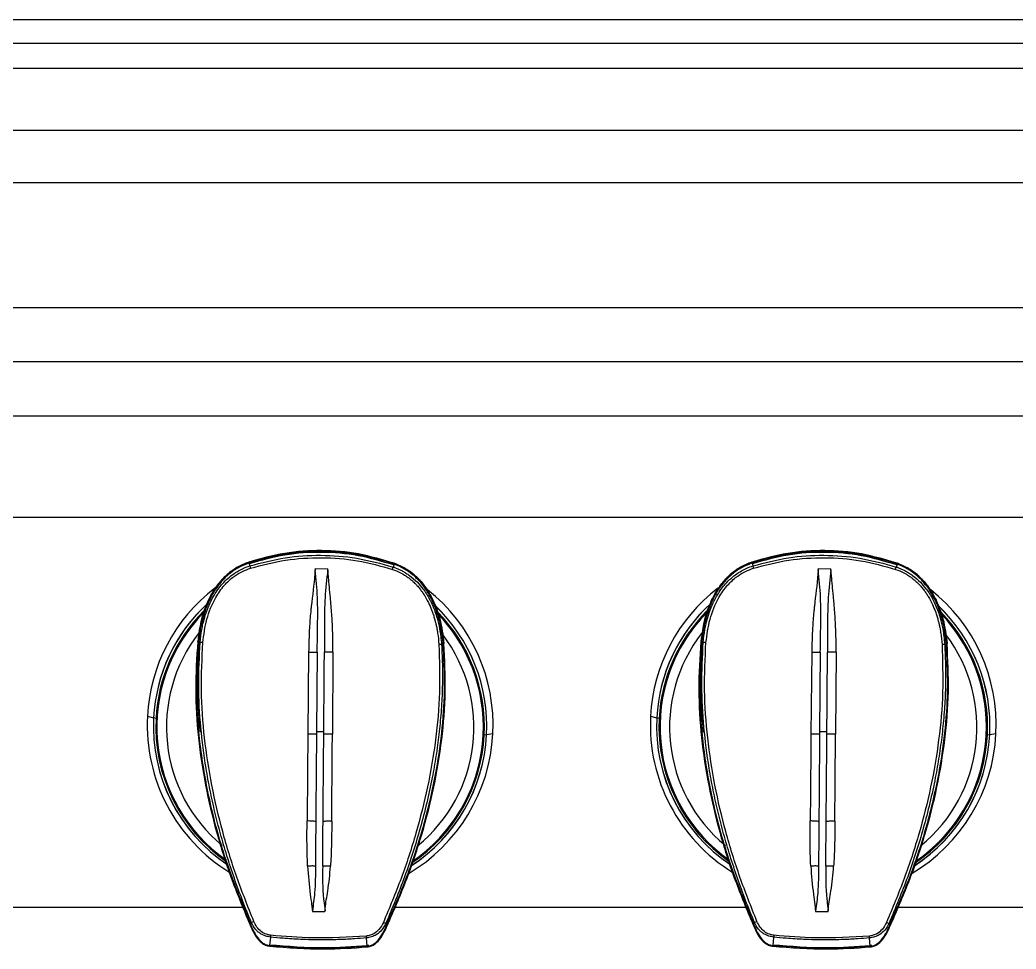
# Model space of a CAD drawing. Extents: x 943 to 1030, y 781 to 934.
# Drawn here: x 965.04 to 972.96, y 882.92 to 890.31 of the extents above; entities that cross this region are included whole.
import ezdxf

# ---------------------------------------------------------------- set-up
doc = ezdxf.new("R2010")
doc.units = 0
doc.header["$MEASUREMENT"] = 0
doc.layers.add('1', color=4, linetype='Continuous')

# ---------------------------------------------------------------- blocks, each defined once
blk = doc.blocks.new('AIRA')
at = {"layer": '1', "color": 4, "linetype": 'Continuous', "lineweight": 25}
blk.add_line((84.1416, 87.1416), (3, 87.1416), dxfattribs=at)
at = {"layer": '1', "color": 3, "linetype": 'Continuous', "lineweight": 25}
for p, q in [((3.4171, 86.958), (83.7245, 86.958)), ((83.4478, 86.7551), (3.6938, 86.7551)), ((82.8146, 86.2636), (4.327, 86.2636)), ((82.3058, 85.8457), (4.8358, 85.8457)), ((5.0708, 84.8554), (36.4424, 84.8554)), ((5.0708, 84.4255), (36.4424, 84.4255)), ((13.15, 83.9952), (36.0622, 83.9952)), ((35.3487, 83.1877), (14.7701, 83.1877)), ((23.6824, 82.8325), (23.8087, 82.8694)), ((27.6824, 82.8325), (27.8087, 82.8694)), ((23.6824, 82.8325), (23.6824, 82.8317)), ((23.6824, 82.8325), (23.6824, 82.8325)), ((23.6843, 82.825), (23.6907, 82.802)), ((24.2104, 82.7802), (24.3105, 82.7794)), ((24.8373, 82.8156), (24.8305, 82.7927)), ((24.8392, 82.8231), (24.8393, 82.8223)), ((27.6824, 82.8325), (27.6824, 82.8317)), ((27.6824, 82.8325), (27.6824, 82.8325)), ((27.6843, 82.825), (27.6907, 82.802)), ((28.2104, 82.7802), (28.3105, 82.7794)), ((28.8373, 82.8156), (28.8305, 82.7927)), ((28.8392, 82.8231), (28.8393, 82.8223)), ((28.8392, 82.8231), (28.8392, 82.8231)), ((23.283, 82.2522), (23.2829, 82.2514)), ((25.2345, 82.1841), (25.2245, 82.2427)), ((25.2282, 82.2434), (25.2281, 82.2442)), ((27.283, 82.2522), (27.2829, 82.2514)), ((29.2345, 82.1841), (29.2245, 82.2427)), ((29.2282, 82.2434), (29.2281, 82.2442)), ((23.2774, 82.2056), (23.2768, 82.2)), ((23.2838, 82.198), (23.2828, 82.1984)), ((23.2838, 82.198), (23.296, 82.1934)), ((25.2153, 82.1778), (25.2275, 82.1822)), ((25.2275, 82.1822), (25.2285, 82.1826)), ((25.2344, 82.1849), (25.2345, 82.1841)), ((25.2344, 82.1849), (25.2344, 82.1849)), ((27.2774, 82.2056), (27.2768, 82.2)), ((27.2838, 82.198), (27.2828, 82.1984)), ((27.2838, 82.198), (27.296, 82.1934)), ((29.2153, 82.1778), (29.2275, 82.1822)), ((29.2275, 82.1822), (29.2285, 82.1826)), ((29.2344, 82.1849), (29.2345, 82.1841)), ((29.2344, 82.1849), (29.2344, 82.1849)), ((24.1583, 82.1163), (24.1521, 81.4656)), ((24.2265, 82.1168), (24.2211, 81.4863)), ((24.352, 82.1149), (24.3475, 81.464)), ((28.1583, 82.1163), (28.1521, 81.4656)), ((28.2265, 82.1168), (28.2211, 81.4863)), ((28.352, 82.1149), (28.3475, 81.464)), ((22.8768, 81.6066), (22.9263, 81.5944)), ((22.9453, 81.5897), (22.9263, 81.5944)), ((26.8768, 81.6066), (26.9263, 81.5944)), ((26.9453, 81.5897), (26.9263, 81.5944)), ((25.5737, 81.4594), (25.5547, 81.4567)), ((25.6232, 81.4666), (25.5737, 81.4594)), ((29.5737, 81.4594), (29.5547, 81.4567)), ((29.6232, 81.4666), (29.5737, 81.4594)), ((23.6449, 80.0857), (20.1405, 80.0857)), ((27.6449, 80.0857), (24.8412, 80.0857)), ((36.2257, 80.0857), (28.8369, 80.0857)), ((23.6904, 79.9702), (23.6895, 79.9701)), ((23.7016, 79.9713), (23.6904, 79.9702)), ((24.7735, 79.9626), (24.7846, 79.9613)), ((24.7846, 79.9613), (24.7855, 79.9612)), ((27.6904, 79.9702), (27.6895, 79.9701)), ((27.7016, 79.9713), (27.6904, 79.9702)), ((28.7735, 79.9626), (28.7846, 79.9613)), ((28.7846, 79.9613), (28.7855, 79.9612)), ((23.8555, 79.8512), (23.848, 79.7842)), ((24.624, 79.7779), (24.6176, 79.845)), ((27.8555, 79.8512), (27.848, 79.7842)), ((28.624, 79.7779), (28.6176, 79.845)), ((24.6234, 79.7845), (24.6365, 79.7901)), ((28.6234, 79.7845), (28.6365, 79.7901))]:
    blk.add_line(p, q, dxfattribs=at)
at = {"layer": '1', "color": 3, "linetype": 'Continuous', "lineweight": 25, "flags": 128}
for points in [[(24.5793, 82.8927), (24.6984, 82.866), (24.8392, 82.8231)], [(28.5793, 82.8927), (28.6984, 82.866), (28.8392, 82.8231)]]:
    blk.add_lwpolyline(points, dxfattribs=at)
at = {"layer": '1', "color": 3, "linetype": 'Continuous', "lineweight": 25}
for centre, radius, start, end in [((24.247, 81.1336), 1.7865, 70.68568, 108.38296), ((28.247, 81.1336), 1.7865, 70.68568, 108.38296), ((24.247, 81.1315), 1.7845, 70.68568, 108.38296), ((28.247, 81.1315), 1.7845, 70.68568, 108.38296), ((23.9227, 82.8544), 0.2379, 192.74384, 197.35788), ((24.6028, 82.8478), 0.2343, 341.70873, 346.39305), ((27.9227, 82.8544), 0.2379, 192.74384, 197.35788), ((28.6028, 82.8478), 0.2343, 341.70873, 346.39305), ((24.2476, 81.5363), 1.3726, 127.49551, 177.06435), ((24.2526, 81.5364), 1.3724, 357.08589, 51.66381), ((28.2476, 81.5363), 1.3726, 127.49551, 177.06435), ((28.2526, 81.5364), 1.3724, 357.08589, 51.66381), ((24.2475, 81.5266), 1.3229, 132.37106, 177.06628), ((24.2475, 81.5266), 1.3229, 132.59217, 177.06634), ((24.2473, 81.523), 1.3038, 135.04933, 177.06912), ((24.2527, 81.5267), 1.3227, 357.08291, 46.52858), ((24.2527, 81.5267), 1.3228, 357.08372, 46.47289), ((28.2475, 81.5266), 1.3229, 132.37106, 177.06628), ((28.2475, 81.5266), 1.3229, 132.59217, 177.06634), ((28.2473, 81.523), 1.3038, 135.04933, 177.06912), ((28.2527, 81.5267), 1.3227, 357.08291, 46.52858), ((28.2527, 81.5267), 1.3228, 357.08372, 46.47289), ((24.2473, 81.5231), 1.2955, 135.52345, 234.99903), ((24.2473, 81.5231), 1.2955, 135.84247, 234.77821), ((24.2473, 81.5231), 1.2953, 135.53969, 234.9906), ((24.2527, 81.5231), 1.2955, 304.181, 43.18942), ((24.2527, 81.5231), 1.2953, 304.19002, 43.17293), ((24.2527, 81.5231), 1.2955, 304.40591, 43.51157), ((24.2528, 81.5231), 1.3037, 357.08145, 44.42793), ((28.2473, 81.5231), 1.2955, 135.52345, 234.99903), ((28.2473, 81.5231), 1.2955, 135.84247, 234.77821), ((28.2473, 81.5231), 1.2953, 135.53969, 234.9906), ((28.2527, 81.5231), 1.2955, 304.181, 43.18942), ((28.2527, 81.5231), 1.2953, 304.19002, 43.17293), ((28.2527, 81.5231), 1.2955, 304.40591, 43.51157), ((28.2528, 81.5231), 1.3037, 357.08145, 44.42793), ((24.2473, 81.5201), 1.2193, 141.95024, 230.49105), ((24.2527, 81.5201), 1.2193, 309.24305, 37.13188), ((28.2473, 81.5201), 1.2193, 141.95024, 230.49105), ((28.2527, 81.5201), 1.2193, 309.24305, 37.13188), ((23.2996, 82.0071), 0.1864, 84.57162, 91.12143), ((25.2086, 81.9918), 0.1861, 87.94709, 94.50033), ((27.2996, 82.0071), 0.1864, 84.57162, 91.12143), ((29.2086, 81.9918), 0.1861, 87.94709, 94.50033), ((24.2476, 81.5368), 1.3726, 177.08808, 238.55181), ((24.2477, 81.5271), 1.3231, 177.08795, 236.40048), ((24.2477, 81.5271), 1.3231, 177.08788, 236.20695), ((24.2477, 81.5234), 1.3041, 177.08754, 235.17652), ((28.2476, 81.5368), 1.3726, 177.08808, 238.55181), ((28.2477, 81.5271), 1.3231, 177.08795, 236.40048), ((28.2477, 81.5271), 1.3231, 177.08788, 236.20695), ((28.2477, 81.5234), 1.3041, 177.08754, 235.17652), ((24.2521, 81.537), 1.3729, 300.54108, 357.06005), ((24.2521, 81.5273), 1.3233, 302.95829, 357.06031), ((24.2522, 81.5273), 1.3233, 303.05909, 357.06156), ((24.2522, 81.5235), 1.3043, 303.90868, 357.06289), ((28.2521, 81.537), 1.3729, 300.54108, 357.06005), ((28.2521, 81.5273), 1.3233, 302.95829, 357.06031), ((28.2522, 81.5273), 1.3233, 303.05909, 357.06156), ((28.2522, 81.5235), 1.3043, 303.90868, 357.06289), ((23.7002, 80.0217), 0.0505, 271.56887, 296.36945), ((24.7757, 80.013), 0.0504, 242.69009, 267.48443), ((27.7002, 80.0217), 0.0505, 271.56887, 296.36945), ((28.7757, 80.013), 0.0504, 242.69009, 267.48443), ((24.1998, 79.8321), 0.3448, 174.43838, 176.8244), ((24.2796, 79.8321), 0.3383, 2.1894, 4.62164), ((28.1998, 79.8321), 0.3448, 174.43838, 176.8244), ((28.2796, 79.8321), 0.3383, 2.1894, 4.62164)]:
    blk.add_arc(centre, radius, start, end, dxfattribs=at)
for points in [[(24.8393, 82.8223), (24.7451, 82.8504), (24.5567, 82.9066), (24.2617, 82.93), (23.9663, 82.9114), (23.777, 82.8583), (23.6824, 82.8317)], [(28.8393, 82.8223), (28.7451, 82.8504), (28.5567, 82.9066), (28.2617, 82.93), (27.9663, 82.9114), (27.777, 82.8583), (27.6824, 82.8317)], [(24.8351, 82.8094), (24.7416, 82.8373), (24.5545, 82.8932), (24.2616, 82.9164), (23.9683, 82.8979), (23.7803, 82.8451), (23.6863, 82.8188)], [(28.8351, 82.8094), (28.7416, 82.8373), (28.5545, 82.8932), (28.2616, 82.9164), (27.9683, 82.8979), (27.7803, 82.8451), (27.6863, 82.8188)]]:
    blk.add_open_spline(points, degree=3, dxfattribs=at)
for points, knots in [([(23.6907, 82.802), (23.7843, 82.8265), (23.9686, 82.875), (24.2558, 82.8923), (24.5459, 82.872), (24.7344, 82.8195), (24.8305, 82.7927)], [0, 0, 0, 0, 0.2503087, 0.4934872, 0.741947, 1, 1, 1, 1]), ([(23.6957, 82.7835), (23.7883, 82.8077), (23.9734, 82.8562), (24.2612, 82.8729), (24.5487, 82.8515), (24.7331, 82.8), (24.8252, 82.7743)], [0, 0, 0, 0, 0.2499976, 0.499994, 0.7500074, 1, 1, 1, 1]), ([(27.6907, 82.802), (27.7843, 82.8265), (27.9686, 82.875), (28.2558, 82.8923), (28.5459, 82.872), (28.7344, 82.8195), (28.8305, 82.7927)], [0, 0, 0, 0, 0.250309, 0.493487, 0.741947, 1, 1, 1, 1]), ([(27.6957, 82.7835), (27.7883, 82.8077), (27.9734, 82.8562), (28.2612, 82.8729), (28.5487, 82.8515), (28.7331, 82.8), (28.8252, 82.7743)], [0, 0, 0, 0, 0.2499976, 0.499994, 0.7500074, 1, 1, 1, 1]), ([(23.6824, 82.8317), (23.6514, 82.8193), (23.5896, 82.7945), (23.5091, 82.7343), (23.4407, 82.6616), (23.3857, 82.5784), (23.3433, 82.4886), (23.3002, 82.3635), (23.2862, 82.2654), (23.2768, 82.2)], [0, 0, 0, 0, 0.125454, 0.250839, 0.376108, 0.50122, 0.62616, 0.750943, 1, 1, 1, 1]), ([(23.6843, 82.825), (23.6571, 82.8143), (23.6034, 82.7932), (23.5319, 82.7438), (23.4688, 82.684), (23.4137, 82.6116), (23.3668, 82.5272), (23.3321, 82.4396), (23.3079, 82.3544), (23.2918, 82.276), (23.2857, 82.2238), (23.2828, 82.1984)], [0, 0, 0, 0, 0.111062, 0.219204, 0.328205, 0.441569, 0.564532, 0.695225, 0.79984, 0.902244, 1, 1, 1, 1]), ([(23.2864, 82.2516), (23.2935, 82.2999), (23.3054, 82.3811), (23.3436, 82.4899), (23.3861, 82.5797), (23.4412, 82.6628), (23.5094, 82.7354), (23.5899, 82.7953), (23.6516, 82.8201), (23.6824, 82.8325)], [0, 0, 0, 0, 0.1972828, 0.330964, 0.464709, 0.5985025, 0.7323281, 0.8661655, 1, 1, 1, 1]), ([(23.296, 82.1934), (23.2996, 82.2277), (23.3049, 82.2772), (23.3199, 82.3491), (23.3375, 82.4144), (23.3648, 82.4881), (23.4053, 82.5694), (23.4636, 82.6543), (23.5336, 82.7213), (23.5968, 82.762), (23.6434, 82.7856), (23.6743, 82.7963), (23.6907, 82.802)], [0, 0, 0, 0, 0.134317, 0.19393, 0.286019, 0.397716, 0.499325, 0.639409, 0.796776, 0.872857, 0.932098, 1, 1, 1, 1]), ([(23.3173, 82.1926), (23.3254, 82.2548), (23.3416, 82.3787), (23.4045, 82.5336), (23.4822, 82.6457), (23.5386, 82.6982), (23.5874, 82.7337), (23.6303, 82.76), (23.6744, 82.7758), (23.6957, 82.7835)], [0, 0, 0, 0, 0.252442, 0.502952, 0.665116, 0.799001, 0.811084, 0.908696, 1, 1, 1, 1]), ([(23.6863, 82.8188), (23.6863, 82.8189), (23.6862, 82.8193), (23.6858, 82.8203), (23.685, 82.823), (23.6839, 82.8264), (23.6827, 82.8305), (23.6824, 82.8314), (23.6824, 82.8317)], [0, 0, 0, 0, 0.021727, 0.048451, 0.136412, 0.464013, 0.814736, 1, 1, 1, 1]), ([(24.2104, 82.7704), (24.2102, 82.7697), (24.2088, 82.7639), (24.2084, 82.753), (24.202, 82.6568), (24.1885, 82.5661), (24.1792, 82.4798), (24.1791, 82.4788), (24.1787, 82.4751), (24.1772, 82.4608), (24.1717, 82.4048), (24.1623, 82.2874), (24.1598, 82.1805), (24.1583, 82.1163)], [0, 0, 0, 0, 0.003082, 0.02725, 0.050121, 0.44553, 0.445662, 0.446817, 0.450122, 0.462785, 0.512261, 0.707506, 1, 1, 1, 1]), ([(24.2104, 82.7802), (24.2104, 82.7786), (24.2104, 82.7753), (24.2104, 82.772), (24.2104, 82.7704)], [0, 0, 0, 0, 0.5, 1, 1, 1, 1]), ([(24.2265, 82.1168), (24.2277, 82.189), (24.23, 82.3341), (24.2321, 82.5516), (24.2176, 82.697), (24.2104, 82.7704)], [0, 0, 0, 0, 0.329609, 0.661729, 1, 1, 1, 1]), ([(24.3104, 82.7698), (24.302, 82.6965), (24.2852, 82.5514), (24.2838, 82.3338), (24.2837, 82.1887), (24.2837, 82.1164)], [0, 0, 0, 0, 0.338238, 0.670377, 1, 1, 1, 1]), ([(24.3104, 82.7698), (24.3105, 82.7714), (24.3105, 82.7746), (24.3105, 82.7778), (24.3105, 82.7794)], [0, 0, 0, 0, 0.5, 1, 1, 1, 1]), ([(24.352, 82.1149), (24.352, 82.1252), (24.352, 82.1477), (24.3518, 82.1844), (24.3513, 82.2267), (24.35, 82.2747), (24.3478, 82.3282), (24.3445, 82.3872), (24.3399, 82.4518), (24.3349, 82.5112), (24.33, 82.5646), (24.3255, 82.6112), (24.3211, 82.6579), (24.3171, 82.6999), (24.3144, 82.7299), (24.313, 82.7482), (24.3123, 82.758), (24.3116, 82.7646), (24.3108, 82.7684), (24.3104, 82.7698)], [0, 0, 0, 0, 0.047083, 0.102822, 0.167172, 0.240062, 0.32144, 0.411316, 0.509842, 0.617397, 0.683425, 0.754852, 0.831571, 0.898217, 0.948338, 0.969627, 0.982103, 0.993555, 1, 1, 1, 1]), ([(24.8252, 82.7743), (24.8472, 82.7659), (24.8839, 82.752), (24.9219, 82.7291), (24.9427, 82.7149), (24.9545, 82.7062), (24.966, 82.6972), (24.9738, 82.6906), (24.9785, 82.6865), (24.9817, 82.6837), (24.9895, 82.6768), (25.0029, 82.664), (25.0215, 82.6446), (25.0416, 82.6208), (25.0611, 82.5948), (25.073, 82.5769), (25.0805, 82.5649), (25.0951, 82.5411), (25.1172, 82.4988), (25.1387, 82.4464), (25.1525, 82.4055), (25.1598, 82.3808), (25.1645, 82.3633), (25.1674, 82.3523), (25.1698, 82.3422), (25.1713, 82.3357), (25.1719, 82.3329), (25.1722, 82.3316), (25.1723, 82.3311), (25.1724, 82.3308), (25.1724, 82.3307), (25.1724, 82.3307), (25.1724, 82.3307), (25.1724, 82.3306), (25.1724, 82.3306), (25.1724, 82.3306), (25.1724, 82.3306), (25.1725, 82.3303), (25.1727, 82.3294), (25.1753, 82.3174), (25.1795, 82.2968), (25.188, 82.2469), (25.1914, 82.2077), (25.194, 82.1774)], [0, 0, 0, 0, 0.094564, 0.157962, 0.177954, 0.1964, 0.216676, 0.23695, 0.237506, 0.241865, 0.253961, 0.279453, 0.31664, 0.361916, 0.404993, 0.44719, 0.448763, 0.461839, 0.559544, 0.640686, 0.689597, 0.73344, 0.744279, 0.7628, 0.779099, 0.78627, 0.789425, 0.790813, 0.791424, 0.791693, 0.791811, 0.791863, 0.791904, 0.791905, 0.791908, 0.791921, 0.791969, 0.79216, 0.792919, 0.795947, 0.841684, 0.877266, 1, 1, 1, 1]), ([(24.8305, 82.7927), (24.8383, 82.79), (24.8547, 82.7843), (24.8797, 82.7736), (24.906, 82.7605), (24.9334, 82.7445), (24.9742, 82.7167), (25.0204, 82.6763), (25.064, 82.6255), (25.0958, 82.5796), (25.1213, 82.5356), (25.1438, 82.4888), (25.1638, 82.4384), (25.1836, 82.3762), (25.2045, 82.2894), (25.2112, 82.2195), (25.2153, 82.1778)], [0, 0, 0, 0, 0.032343, 0.067621, 0.1058336, 0.1469764, 0.191052, 0.2982338, 0.3849382, 0.4511225, 0.5155085, 0.5828629, 0.6531921, 0.7264842, 0.8370601, 1, 1, 1, 1]), ([(24.8351, 82.8094), (24.8352, 82.8096), (24.8353, 82.81), (24.8356, 82.811), (24.8365, 82.8136), (24.8376, 82.8171), (24.8389, 82.8211), (24.8392, 82.822), (24.8393, 82.8223)], [0, 0, 0, 0, 0.022801, 0.050088, 0.135437, 0.463573, 0.81489, 1, 1, 1, 1]), ([(25.2285, 82.1826), (25.2242, 82.2214), (25.2155, 82.3013), (25.1902, 82.4019), (25.1611, 82.4834), (25.1334, 82.5442), (25.097, 82.6079), (25.0494, 82.6722), (24.9874, 82.7327), (24.9171, 82.7827), (24.8642, 82.8045), (24.8373, 82.8156)], [0, 0, 0, 0, 0.149081, 0.305958, 0.3943, 0.478842, 0.560232, 0.673648, 0.782722, 0.889308, 1, 1, 1, 1]), ([(24.8392, 82.8231), (24.8699, 82.8102), (24.9312, 82.7844), (25.0106, 82.7232), (25.0777, 82.6495), (25.1314, 82.5655), (25.1725, 82.475), (25.2137, 82.3491), (25.2261, 82.2505), (25.2344, 82.1849)], [0, 0, 0, 0, 0.125133, 0.250264, 0.375377, 0.500441, 0.625448, 0.750408, 1, 1, 1, 1]), ([(25.2245, 82.2427), (25.2185, 82.2885), (25.2083, 82.367), (25.1726, 82.4737), (25.1318, 82.5642), (25.0781, 82.6483), (25.011, 82.7221), (24.9314, 82.7836), (24.87, 82.8094), (24.8393, 82.8223)], [0, 0, 0, 0, 0.188142, 0.323049, 0.458124, 0.593384, 0.728816, 0.864372, 1, 1, 1, 1]), ([(27.6824, 82.8317), (27.6514, 82.8193), (27.5896, 82.7945), (27.5091, 82.7343), (27.4407, 82.6616), (27.3857, 82.5784), (27.3433, 82.4886), (27.3002, 82.3635), (27.2862, 82.2654), (27.2768, 82.2)], [0, 0, 0, 0, 0.1254544, 0.2508386, 0.3761085, 0.5012195, 0.62616, 0.7509429, 1, 1, 1, 1]), ([(27.6843, 82.825), (27.6571, 82.8143), (27.6034, 82.7932), (27.5319, 82.7438), (27.4688, 82.684), (27.4137, 82.6116), (27.3668, 82.5272), (27.3321, 82.4396), (27.3079, 82.3544), (27.2918, 82.276), (27.2857, 82.2238), (27.2828, 82.1984)], [0, 0, 0, 0, 0.111062, 0.219204, 0.328205, 0.441569, 0.564532, 0.695225, 0.79984, 0.902244, 1, 1, 1, 1]), ([(27.2864, 82.2516), (27.2935, 82.2999), (27.3054, 82.3811), (27.3436, 82.4899), (27.3861, 82.5797), (27.4412, 82.6628), (27.5094, 82.7354), (27.5899, 82.7953), (27.6516, 82.8201), (27.6824, 82.8325)], [0, 0, 0, 0, 0.197283, 0.330964, 0.464709, 0.598503, 0.732328, 0.866166, 1, 1, 1, 1]), ([(27.296, 82.1934), (27.2996, 82.2277), (27.3049, 82.2772), (27.3199, 82.3491), (27.3375, 82.4144), (27.3648, 82.4881), (27.4053, 82.5694), (27.4636, 82.6543), (27.5336, 82.7213), (27.5968, 82.762), (27.6434, 82.7856), (27.6743, 82.7963), (27.6907, 82.802)], [0, 0, 0, 0, 0.134317, 0.19393, 0.286019, 0.397716, 0.499325, 0.639409, 0.796776, 0.872857, 0.932098, 1, 1, 1, 1]), ([(27.3173, 82.1926), (27.3254, 82.2548), (27.3416, 82.3787), (27.4045, 82.5336), (27.4822, 82.6457), (27.5386, 82.6982), (27.5874, 82.7337), (27.6303, 82.76), (27.6744, 82.7758), (27.6957, 82.7835)], [0, 0, 0, 0, 0.252442, 0.502952, 0.665116, 0.799001, 0.811084, 0.908696, 1, 1, 1, 1]), ([(27.6863, 82.8188), (27.6863, 82.8189), (27.6862, 82.8193), (27.6858, 82.8203), (27.685, 82.823), (27.6839, 82.8264), (27.6827, 82.8305), (27.6824, 82.8314), (27.6824, 82.8317)], [0, 0, 0, 0, 0.0217269, 0.0484506, 0.1364116, 0.4640127, 0.8147361, 1, 1, 1, 1]), ([(28.2104, 82.7704), (28.2102, 82.7697), (28.2088, 82.7639), (28.2084, 82.753), (28.202, 82.6568), (28.1885, 82.5661), (28.1792, 82.4798), (28.1791, 82.4788), (28.1787, 82.4751), (28.1772, 82.4608), (28.1717, 82.4048), (28.1623, 82.2874), (28.1598, 82.1805), (28.1583, 82.1163)], [0, 0, 0, 0, 0.003082, 0.02725, 0.050121, 0.44553, 0.445662, 0.446817, 0.450122, 0.462785, 0.512261, 0.707506, 1, 1, 1, 1]), ([(28.2104, 82.7802), (28.2104, 82.7786), (28.2104, 82.7753), (28.2104, 82.772), (28.2104, 82.7704)], [0, 0, 0, 0, 0.5, 1, 1, 1, 1]), ([(28.2265, 82.1168), (28.2277, 82.189), (28.23, 82.3341), (28.2321, 82.5516), (28.2176, 82.697), (28.2104, 82.7704)], [0, 0, 0, 0, 0.329609, 0.661729, 1, 1, 1, 1]), ([(28.3104, 82.7698), (28.302, 82.6965), (28.2852, 82.5514), (28.2838, 82.3338), (28.2837, 82.1887), (28.2837, 82.1164)], [0, 0, 0, 0, 0.338238, 0.670377, 1, 1, 1, 1]), ([(28.3104, 82.7698), (28.3105, 82.7714), (28.3105, 82.7746), (28.3105, 82.7778), (28.3105, 82.7794)], [0, 0, 0, 0, 0.5, 1, 1, 1, 1]), ([(28.352, 82.1149), (28.352, 82.1252), (28.352, 82.1477), (28.3518, 82.1844), (28.3513, 82.2267), (28.35, 82.2747), (28.3478, 82.3282), (28.3445, 82.3872), (28.3399, 82.4518), (28.3349, 82.5112), (28.33, 82.5646), (28.3255, 82.6112), (28.3211, 82.6579), (28.3171, 82.6999), (28.3144, 82.7299), (28.313, 82.7482), (28.3123, 82.758), (28.3116, 82.7646), (28.3108, 82.7684), (28.3104, 82.7698)], [0, 0, 0, 0, 0.047083, 0.102822, 0.167172, 0.240062, 0.32144, 0.411316, 0.509842, 0.617397, 0.683425, 0.754852, 0.831571, 0.898217, 0.948338, 0.969627, 0.982103, 0.993555, 1, 1, 1, 1]), ([(28.8252, 82.7743), (28.8472, 82.7659), (28.8839, 82.752), (28.9219, 82.7291), (28.9427, 82.7149), (28.9545, 82.7062), (28.966, 82.6972), (28.9738, 82.6906), (28.9785, 82.6865), (28.9817, 82.6837), (28.9895, 82.6768), (29.0029, 82.664), (29.0215, 82.6446), (29.0416, 82.6208), (29.0611, 82.5948), (29.073, 82.5769), (29.0805, 82.5649), (29.0951, 82.5411), (29.1172, 82.4988), (29.1387, 82.4464), (29.1525, 82.4055), (29.1598, 82.3808), (29.1645, 82.3633), (29.1674, 82.3523), (29.1698, 82.3422), (29.1713, 82.3357), (29.1719, 82.3329), (29.1722, 82.3316), (29.1723, 82.3311), (29.1724, 82.3308), (29.1724, 82.3307), (29.1724, 82.3307), (29.1724, 82.3307), (29.1724, 82.3306), (29.1724, 82.3306), (29.1724, 82.3306), (29.1724, 82.3306), (29.1725, 82.3303), (29.1727, 82.3294), (29.1753, 82.3174), (29.1795, 82.2968), (29.188, 82.2469), (29.1914, 82.2077), (29.194, 82.1774)], [0, 0, 0, 0, 0.094564, 0.157962, 0.177954, 0.1964, 0.216676, 0.23695, 0.237506, 0.241865, 0.253961, 0.279453, 0.31664, 0.361916, 0.404993, 0.44719, 0.448763, 0.461839, 0.559544, 0.640686, 0.689597, 0.73344, 0.744279, 0.7628, 0.779099, 0.78627, 0.789425, 0.790813, 0.791424, 0.791693, 0.791811, 0.791863, 0.791904, 0.791905, 0.791908, 0.791921, 0.791969, 0.79216, 0.792919, 0.795947, 0.841684, 0.877266, 1, 1, 1, 1]), ([(28.8305, 82.7927), (28.8383, 82.79), (28.8547, 82.7843), (28.8797, 82.7736), (28.906, 82.7605), (28.9334, 82.7445), (28.9742, 82.7167), (29.0204, 82.6763), (29.064, 82.6255), (29.0958, 82.5796), (29.1213, 82.5356), (29.1438, 82.4888), (29.1638, 82.4384), (29.1836, 82.3762), (29.2045, 82.2894), (29.2112, 82.2195), (29.2153, 82.1778)], [0, 0, 0, 0, 0.032343, 0.067621, 0.105834, 0.146976, 0.191052, 0.298234, 0.384938, 0.451123, 0.515508, 0.582863, 0.653192, 0.726484, 0.83706, 1, 1, 1, 1]), ([(28.8351, 82.8094), (28.8352, 82.8096), (28.8353, 82.81), (28.8356, 82.811), (28.8365, 82.8136), (28.8376, 82.8171), (28.8389, 82.8211), (28.8392, 82.822), (28.8393, 82.8223)], [0, 0, 0, 0, 0.022801, 0.050088, 0.135437, 0.463573, 0.81489, 1, 1, 1, 1]), ([(29.2285, 82.1826), (29.2242, 82.2214), (29.2155, 82.3013), (29.1902, 82.4019), (29.1611, 82.4834), (29.1334, 82.5442), (29.097, 82.6079), (29.0494, 82.6722), (28.9874, 82.7327), (28.9171, 82.7827), (28.8642, 82.8045), (28.8373, 82.8156)], [0, 0, 0, 0, 0.149081, 0.305958, 0.3943, 0.478842, 0.560232, 0.673648, 0.782722, 0.889308, 1, 1, 1, 1]), ([(28.8392, 82.8231), (28.8699, 82.8102), (28.9312, 82.7844), (29.0106, 82.7232), (29.0777, 82.6495), (29.1314, 82.5655), (29.1725, 82.475), (29.2137, 82.3491), (29.2261, 82.2505), (29.2344, 82.1849)], [0, 0, 0, 0, 0.125133, 0.250264, 0.375377, 0.500441, 0.625448, 0.750408, 1, 1, 1, 1]), ([(29.2245, 82.2427), (29.2185, 82.2885), (29.2083, 82.367), (29.1726, 82.4737), (29.1318, 82.5642), (29.0781, 82.6483), (29.011, 82.7221), (28.9314, 82.7836), (28.87, 82.8094), (28.8393, 82.8223)], [0, 0, 0, 0, 0.1881415, 0.3230486, 0.458124, 0.5933839, 0.7288162, 0.8643724, 1, 1, 1, 1]), ([(23.2997, 82.3234), (23.2999, 82.3252), (23.3002, 82.3276), (23.3009, 82.3299), (23.3011, 82.3305)], [0, 0, 0, 0, 0.722559, 1, 1, 1, 1]), ([(25.2139, 82.3058), (25.2147, 82.3026), (25.2161, 82.2969), (25.2167, 82.2911), (25.217, 82.2885)], [0, 0, 0, 0, 0.5598466, 1, 1, 1, 1]), ([(27.2997, 82.3234), (27.2999, 82.3252), (27.3002, 82.3276), (27.3009, 82.3299), (27.3011, 82.3305)], [0, 0, 0, 0, 0.7225591, 1, 1, 1, 1]), ([(29.2139, 82.3058), (29.2147, 82.3026), (29.2161, 82.2969), (29.2167, 82.2911), (29.217, 82.2885)], [0, 0, 0, 0, 0.559847, 1, 1, 1, 1]), ([(23.2768, 82.2), (23.2687, 82.0728), (23.2524, 81.8184), (23.2773, 81.4363), (23.3336, 81.0582), (23.4222, 80.6863), (23.5371, 80.3215), (23.635, 80.0863), (23.684, 79.9688)], [0, 0, 0, 0, 0.166706, 0.33339, 0.500063, 0.66672, 0.833364, 1, 1, 1, 1]), ([(23.2828, 82.1984), (23.2743, 82.0571), (23.2572, 81.774), (23.2921, 81.3482), (23.3706, 80.9016), (23.4981, 80.438), (23.6258, 80.126), (23.6895, 79.9701)], [0, 0, 0, 0, 0.185335, 0.371412, 0.558404, 0.779444, 1, 1, 1, 1]), ([(23.2894, 82.1977), (23.2796, 82.0556), (23.2631, 81.816), (23.2862, 81.5771), (23.2956, 81.4799)], [0, 0, 0, 0, 0.59303, 1, 1, 1, 1]), ([(23.2894, 82.1977), (23.2889, 82.1978), (23.2876, 82.1979), (23.2857, 82.1982), (23.2832, 82.1986), (23.2806, 82.1991), (23.2785, 82.1995), (23.277, 82.1998), (23.2769, 82.1999), (23.2768, 82.2)], [0, 0, 0, 0, 0.055533, 0.165274, 0.342801, 0.555699, 0.762927, 0.910682, 1, 1, 1, 1]), ([(23.7016, 79.9713), (23.6781, 80.0285), (23.6311, 80.1433), (23.567, 80.3193), (23.5086, 80.496), (23.4573, 80.671), (23.4127, 80.8442), (23.3743, 81.0179), (23.333, 81.2426), (23.2975, 81.5209), (23.2784, 81.8552), (23.2901, 82.0799), (23.296, 82.1934)], [0, 0, 0, 0, 0.082024, 0.164587, 0.247633, 0.327658, 0.40489, 0.482845, 0.561506, 0.704794, 0.850851, 1, 1, 1, 1]), ([(23.7226, 79.9765), (23.676, 80.093), (23.5829, 80.326), (23.4715, 80.6882), (23.3841, 81.0576), (23.3267, 81.4334), (23.2988, 81.8131), (23.3111, 82.0661), (23.3173, 82.1926)], [0, 0, 0, 0, 0.166754, 0.333479, 0.500172, 0.666827, 0.833439, 1, 1, 1, 1]), ([(25.194, 82.1774), (25.1981, 82.0508), (25.2063, 81.7976), (25.1722, 81.4184), (25.1087, 81.0436), (25.0153, 80.6756), (24.8981, 80.3153), (24.8011, 80.0839), (24.7526, 79.9681)], [0, 0, 0, 0, 0.166575, 0.333185, 0.499837, 0.666527, 0.833251, 1, 1, 1, 1]), ([(25.2153, 82.1778), (25.2182, 82.1172), (25.224, 81.9966), (25.2218, 81.8164), (25.2123, 81.6386), (25.1954, 81.4631), (25.1718, 81.2904), (25.128, 81.0406), (25.0506, 80.7185), (24.9273, 80.3311), (24.8245, 80.0847), (24.7735, 79.9626)], [0, 0, 0, 0, 0.079708, 0.15846, 0.236335, 0.313387, 0.38965, 0.46514, 0.646211, 0.824644, 1, 1, 1, 1]), ([(24.7855, 79.9612), (24.8422, 80.0923), (24.9559, 80.3547), (25.0858, 80.764), (25.1749, 81.1522), (25.2248, 81.5151), (25.2456, 81.8493), (25.2342, 82.0716), (25.2285, 82.1826)], [0, 0, 0, 0, 0.187062, 0.374643, 0.561878, 0.70843, 0.854413, 1, 1, 1, 1]), ([(24.7909, 79.9598), (24.8418, 80.0765), (24.9436, 80.3101), (25.0644, 80.6729), (25.1591, 81.0433), (25.2215, 81.4205), (25.2526, 81.8021), (25.2405, 82.0568), (25.2345, 82.1841)], [0, 0, 0, 0, 0.166636, 0.3332803, 0.4999374, 0.6666101, 0.8332943, 1, 1, 1, 1]), ([(25.2219, 82.182), (25.2223, 82.1821), (25.2237, 82.1822), (25.2256, 82.1825), (25.228, 82.1828), (25.2307, 82.1832), (25.2328, 82.1836), (25.2343, 82.1839), (25.2344, 82.184), (25.2345, 82.1841)], [0, 0, 0, 0, 0.055533, 0.165274, 0.342801, 0.555699, 0.762927, 0.910682, 1, 1, 1, 1]), ([(27.2768, 82.2), (27.2687, 82.0728), (27.2524, 81.8184), (27.2773, 81.4363), (27.3336, 81.0582), (27.4222, 80.6863), (27.5371, 80.3215), (27.635, 80.0863), (27.684, 79.9688)], [0, 0, 0, 0, 0.166706, 0.33339, 0.500063, 0.66672, 0.833364, 1, 1, 1, 1]), ([(27.2828, 82.1984), (27.2743, 82.0571), (27.2572, 81.774), (27.2921, 81.3482), (27.3706, 80.9016), (27.4981, 80.438), (27.6258, 80.126), (27.6895, 79.9701)], [0, 0, 0, 0, 0.185335, 0.371412, 0.558404, 0.779444, 1, 1, 1, 1]), ([(27.2894, 82.1977), (27.2796, 82.0556), (27.2631, 81.816), (27.2862, 81.5771), (27.2956, 81.4799)], [0, 0, 0, 0, 0.59303, 1, 1, 1, 1]), ([(27.2894, 82.1977), (27.2889, 82.1978), (27.2876, 82.1979), (27.2857, 82.1982), (27.2832, 82.1986), (27.2806, 82.1991), (27.2785, 82.1995), (27.277, 82.1998), (27.2769, 82.1999), (27.2768, 82.2)], [0, 0, 0, 0, 0.055533, 0.165274, 0.342801, 0.555699, 0.762927, 0.910682, 1, 1, 1, 1]), ([(27.7016, 79.9713), (27.6781, 80.0285), (27.6311, 80.1433), (27.567, 80.3193), (27.5086, 80.496), (27.4573, 80.671), (27.4127, 80.8442), (27.3743, 81.0179), (27.333, 81.2426), (27.2975, 81.5209), (27.2784, 81.8552), (27.2901, 82.0799), (27.296, 82.1934)], [0, 0, 0, 0, 0.0820239, 0.1645874, 0.2476333, 0.3276577, 0.4048897, 0.4828453, 0.5615064, 0.7047937, 0.8508512, 1, 1, 1, 1]), ([(27.7226, 79.9765), (27.676, 80.093), (27.5829, 80.326), (27.4715, 80.6882), (27.3841, 81.0576), (27.3267, 81.4334), (27.2988, 81.8131), (27.3111, 82.0661), (27.3173, 82.1926)], [0, 0, 0, 0, 0.166754, 0.333479, 0.500172, 0.666827, 0.833439, 1, 1, 1, 1]), ([(29.194, 82.1774), (29.1981, 82.0508), (29.2063, 81.7976), (29.1722, 81.4184), (29.1087, 81.0436), (29.0153, 80.6756), (28.8981, 80.3153), (28.8011, 80.0839), (28.7526, 79.9681)], [0, 0, 0, 0, 0.166575, 0.333185, 0.499837, 0.666527, 0.833251, 1, 1, 1, 1]), ([(29.2153, 82.1778), (29.2182, 82.1172), (29.224, 81.9966), (29.2218, 81.8164), (29.2123, 81.6386), (29.1954, 81.4631), (29.1718, 81.2904), (29.128, 81.0406), (29.0506, 80.7185), (28.9273, 80.3311), (28.8245, 80.0847), (28.7735, 79.9626)], [0, 0, 0, 0, 0.079708, 0.15846, 0.236335, 0.313387, 0.38965, 0.46514, 0.646211, 0.824644, 1, 1, 1, 1]), ([(28.7855, 79.9612), (28.8422, 80.0923), (28.9559, 80.3547), (29.0858, 80.764), (29.1749, 81.1522), (29.2248, 81.5151), (29.2456, 81.8493), (29.2342, 82.0716), (29.2285, 82.1826)], [0, 0, 0, 0, 0.187062, 0.374643, 0.561878, 0.70843, 0.854413, 1, 1, 1, 1]), ([(28.7909, 79.9598), (28.8418, 80.0765), (28.9436, 80.3101), (29.0644, 80.6729), (29.1591, 81.0433), (29.2215, 81.4205), (29.2526, 81.8021), (29.2405, 82.0568), (29.2345, 82.1841)], [0, 0, 0, 0, 0.166636, 0.3332803, 0.4999374, 0.6666101, 0.8332943, 1, 1, 1, 1]), ([(29.2219, 82.182), (29.2223, 82.1821), (29.2237, 82.1822), (29.2256, 82.1825), (29.228, 82.1828), (29.2307, 82.1832), (29.2328, 82.1836), (29.2343, 82.1839), (29.2344, 82.184), (29.2345, 82.1841)], [0, 0, 0, 0, 0.055533, 0.165274, 0.342801, 0.555699, 0.762927, 0.910682, 1, 1, 1, 1]), ([(24.1583, 82.1163), (24.1645, 82.1162), (24.1771, 82.1161), (24.1953, 82.1162), (24.2123, 82.1164), (24.2218, 82.1166), (24.2265, 82.1168)], [0, 0, 0, 0, 0.247915, 0.499992, 0.752096, 1, 1, 1, 1]), ([(24.279, 81.4859), (24.2798, 81.591), (24.2813, 81.8012), (24.2829, 82.0114), (24.2837, 82.1164)], [0, 0, 0, 0, 0.500057, 1, 1, 1, 1]), ([(24.352, 82.1149), (24.3457, 82.1149), (24.3331, 82.115), (24.3149, 82.1153), (24.298, 82.1158), (24.2884, 82.1162), (24.2837, 82.1164)], [0, 0, 0, 0, 0.2478712, 0.4999828, 0.7521025, 1, 1, 1, 1]), ([(28.1583, 82.1163), (28.1645, 82.1162), (28.1771, 82.1161), (28.1953, 82.1162), (28.2123, 82.1164), (28.2218, 82.1166), (28.2265, 82.1168)], [0, 0, 0, 0, 0.247915, 0.499992, 0.752096, 1, 1, 1, 1]), ([(28.279, 81.4859), (28.2798, 81.591), (28.2813, 81.8012), (28.2829, 82.0114), (28.2837, 82.1164)], [0, 0, 0, 0, 0.500057, 1, 1, 1, 1]), ([(28.352, 82.1149), (28.3457, 82.1149), (28.3331, 82.115), (28.3149, 82.1153), (28.298, 82.1158), (28.2884, 82.1162), (28.2837, 82.1164)], [0, 0, 0, 0, 0.2478712, 0.4999828, 0.7521025, 1, 1, 1, 1]), ([(24.1521, 81.4656), (24.1512, 81.3502), (24.1493, 81.1193), (24.1473, 80.8894), (24.1464, 80.7745)], [0, 0, 0, 0, 0.5001275, 1, 1, 1, 1]), ([(24.221, 81.464), (24.2162, 81.4642), (24.2066, 81.4645), (24.1896, 81.465), (24.1712, 81.4654), (24.1585, 81.4655), (24.1521, 81.4656)], [0, 0, 0, 0, 0.247848, 0.500009, 0.752163, 1, 1, 1, 1]), ([(24.2209, 81.464), (24.2199, 81.3482), (24.2179, 81.1166), (24.2162, 80.886), (24.2153, 80.7707)], [0, 0, 0, 0, 0.500038, 1, 1, 1, 1]), ([(24.221, 81.4863), (24.2211, 81.4819), (24.2211, 81.4745), (24.221, 81.467), (24.2209, 81.464)], [0, 0, 0, 0, 0.591867, 1, 1, 1, 1]), ([(24.221, 81.4863), (24.2253, 81.4861), (24.2338, 81.4857), (24.25, 81.4854), (24.2662, 81.4854), (24.2747, 81.4857), (24.279, 81.4859)], [0, 0, 0, 0, 0.2502413, 0.4999946, 0.749751, 1, 1, 1, 1]), ([(24.273, 80.7703), (24.274, 80.8855), (24.276, 81.1161), (24.2778, 81.3477), (24.2787, 81.4635)], [0, 0, 0, 0, 0.499962, 1, 1, 1, 1]), ([(24.2787, 81.4635), (24.2787, 81.4672), (24.2788, 81.4747), (24.2789, 81.4821), (24.279, 81.4859)], [0, 0, 0, 0, 0.499999, 1, 1, 1, 1]), ([(24.3475, 81.464), (24.3412, 81.464), (24.3284, 81.4641), (24.3101, 81.464), (24.293, 81.4638), (24.2834, 81.4636), (24.2787, 81.4635)], [0, 0, 0, 0, 0.247841, 0.499996, 0.752155, 1, 1, 1, 1]), ([(24.342, 80.7729), (24.3429, 80.8878), (24.3447, 81.1177), (24.3466, 81.3486), (24.3475, 81.464)], [0, 0, 0, 0, 0.499872, 1, 1, 1, 1]), ([(28.1521, 81.4656), (28.1512, 81.3502), (28.1493, 81.1193), (28.1473, 80.8894), (28.1464, 80.7745)], [0, 0, 0, 0, 0.5001275, 1, 1, 1, 1]), ([(28.221, 81.464), (28.2162, 81.4642), (28.2066, 81.4645), (28.1896, 81.465), (28.1712, 81.4654), (28.1585, 81.4655), (28.1521, 81.4656)], [0, 0, 0, 0, 0.247848, 0.500009, 0.752163, 1, 1, 1, 1]), ([(28.2209, 81.464), (28.2199, 81.3482), (28.2179, 81.1166), (28.2162, 80.886), (28.2153, 80.7707)], [0, 0, 0, 0, 0.500038, 1, 1, 1, 1]), ([(28.221, 81.4863), (28.2211, 81.4819), (28.2211, 81.4745), (28.221, 81.467), (28.2209, 81.464)], [0, 0, 0, 0, 0.591867, 1, 1, 1, 1]), ([(28.221, 81.4863), (28.2253, 81.4861), (28.2338, 81.4857), (28.25, 81.4854), (28.2662, 81.4854), (28.2747, 81.4857), (28.279, 81.4859)], [0, 0, 0, 0, 0.2502413, 0.4999946, 0.749751, 1, 1, 1, 1]), ([(28.273, 80.7703), (28.274, 80.8855), (28.276, 81.1161), (28.2778, 81.3477), (28.2787, 81.4635)], [0, 0, 0, 0, 0.499962, 1, 1, 1, 1]), ([(28.2787, 81.4635), (28.2787, 81.4672), (28.2788, 81.4747), (28.2789, 81.4821), (28.279, 81.4859)], [0, 0, 0, 0, 0.499999, 1, 1, 1, 1]), ([(28.3475, 81.464), (28.3412, 81.464), (28.3284, 81.4641), (28.3101, 81.464), (28.293, 81.4638), (28.2834, 81.4636), (28.2787, 81.4635)], [0, 0, 0, 0, 0.247841, 0.499996, 0.752155, 1, 1, 1, 1]), ([(28.342, 80.7729), (28.3429, 80.8878), (28.3447, 81.1177), (28.3466, 81.3486), (28.3475, 81.464)], [0, 0, 0, 0, 0.499872, 1, 1, 1, 1]), ([(24.1502, 80.4156), (24.148, 80.4824), (24.1441, 80.6018), (24.1457, 80.7217), (24.1464, 80.7745)], [0, 0, 0, 0, 0.559819, 1, 1, 1, 1]), ([(24.2153, 80.7707), (24.2106, 80.7712), (24.201, 80.7722), (24.1839, 80.7734), (24.1655, 80.7742), (24.1527, 80.7744), (24.1464, 80.7745)], [0, 0, 0, 0, 0.24784, 0.500001, 0.75216, 1, 1, 1, 1]), ([(24.2153, 80.7707), (24.2148, 80.7112), (24.2138, 80.5922), (24.2129, 80.4745), (24.2124, 80.4156)], [0, 0, 0, 0, 0.5001139, 1, 1, 1, 1]), ([(24.2701, 80.4152), (24.2706, 80.474), (24.2716, 80.5917), (24.2725, 80.7107), (24.273, 80.7703)], [0, 0, 0, 0, 0.499886, 1, 1, 1, 1]), ([(24.342, 80.7729), (24.3356, 80.7729), (24.3229, 80.7729), (24.3045, 80.7724), (24.2873, 80.7715), (24.2778, 80.7707), (24.273, 80.7703)], [0, 0, 0, 0, 0.2478444, 0.5000038, 0.7521632, 1, 1, 1, 1]), ([(24.342, 80.7729), (24.3418, 80.7057), (24.3415, 80.5858), (24.3351, 80.4666), (24.3323, 80.4141)], [0, 0, 0, 0, 0.560181, 1, 1, 1, 1]), ([(28.1502, 80.4156), (28.148, 80.4824), (28.1441, 80.6018), (28.1457, 80.7217), (28.1464, 80.7745)], [0, 0, 0, 0, 0.559819, 1, 1, 1, 1]), ([(28.2153, 80.7707), (28.2106, 80.7712), (28.201, 80.7722), (28.1839, 80.7734), (28.1655, 80.7742), (28.1527, 80.7744), (28.1464, 80.7745)], [0, 0, 0, 0, 0.24784, 0.500001, 0.75216, 1, 1, 1, 1]), ([(28.2153, 80.7707), (28.2148, 80.7112), (28.2138, 80.5922), (28.2129, 80.4745), (28.2124, 80.4156)], [0, 0, 0, 0, 0.5001139, 1, 1, 1, 1]), ([(28.2701, 80.4152), (28.2706, 80.474), (28.2716, 80.5917), (28.2725, 80.7107), (28.273, 80.7703)], [0, 0, 0, 0, 0.499886, 1, 1, 1, 1]), ([(28.342, 80.7729), (28.3356, 80.7729), (28.3229, 80.7729), (28.3045, 80.7724), (28.2873, 80.7715), (28.2778, 80.7707), (28.273, 80.7703)], [0, 0, 0, 0, 0.2478444, 0.5000038, 0.7521632, 1, 1, 1, 1]), ([(28.342, 80.7729), (28.3418, 80.7057), (28.3415, 80.5858), (28.3351, 80.4666), (28.3323, 80.4141)], [0, 0, 0, 0, 0.560181, 1, 1, 1, 1]), ([(24.2124, 80.4156), (24.2031, 80.4161), (24.1843, 80.417), (24.1616, 80.416), (24.1502, 80.4156)], [0, 0, 0, 0, 0.4999718, 1, 1, 1, 1]), ([(24.1502, 80.4156), (24.1563, 80.3403), (24.1646, 80.238), (24.1809, 80.1254), (24.1856, 80.0849), (24.1868, 80.0701), (24.1871, 80.0657), (24.1875, 80.0629), (24.1881, 80.0613), (24.1883, 80.0607)], [0, 0, 0, 0, 0.632717, 0.860019, 0.958232, 0.975919, 0.985986, 0.994959, 1, 1, 1, 1]), ([(24.2124, 80.4156), (24.2123, 80.3443), (24.2121, 80.2255), (24.1951, 80.1078), (24.1883, 80.0607)], [0, 0, 0, 0, 0.600626, 1, 1, 1, 1]), ([(24.2701, 80.4152), (24.269, 80.3287), (24.2677, 80.2183), (24.2845, 80.1024), (24.2884, 80.0709), (24.2891, 80.0629), (24.2893, 80.0608), (24.2894, 80.0602), (24.2894, 80.06), (24.2894, 80.06), (24.2894, 80.06)], [0, 0, 0, 0, 0.730021, 0.931374, 0.982115, 0.995104, 0.998552, 0.999523, 0.999822, 1, 1, 1, 1]), ([(24.3323, 80.4141), (24.3209, 80.4148), (24.2982, 80.4161), (24.2795, 80.4155), (24.2701, 80.4152)], [0, 0, 0, 0, 0.5000269, 1, 1, 1, 1]), ([(24.2894, 80.06), (24.2894, 80.0602), (24.2895, 80.062), (24.2897, 80.0686), (24.2929, 80.1212), (24.3171, 80.236), (24.3267, 80.3483), (24.3323, 80.4141)], [0, 0, 0, 0, 0.001608, 0.01565, 0.05589, 0.446078, 1, 1, 1, 1]), ([(28.2124, 80.4156), (28.2031, 80.4161), (28.1843, 80.417), (28.1616, 80.416), (28.1502, 80.4156)], [0, 0, 0, 0, 0.4999718, 1, 1, 1, 1]), ([(28.1502, 80.4156), (28.1563, 80.3403), (28.1646, 80.238), (28.1809, 80.1254), (28.1856, 80.0849), (28.1868, 80.0701), (28.1871, 80.0657), (28.1875, 80.0629), (28.1881, 80.0613), (28.1883, 80.0607)], [0, 0, 0, 0, 0.632717, 0.860019, 0.958232, 0.975919, 0.985986, 0.994959, 1, 1, 1, 1]), ([(28.2124, 80.4156), (28.2123, 80.3443), (28.2121, 80.2255), (28.1951, 80.1078), (28.1883, 80.0607)], [0, 0, 0, 0, 0.600626, 1, 1, 1, 1]), ([(28.2701, 80.4152), (28.269, 80.3287), (28.2677, 80.2183), (28.2845, 80.1024), (28.2884, 80.0709), (28.2891, 80.0629), (28.2893, 80.0608), (28.2894, 80.0602), (28.2894, 80.06), (28.2894, 80.06), (28.2894, 80.06)], [0, 0, 0, 0, 0.730021, 0.931374, 0.982115, 0.995104, 0.998552, 0.999523, 0.999822, 1, 1, 1, 1]), ([(28.3323, 80.4141), (28.3209, 80.4148), (28.2982, 80.4161), (28.2795, 80.4155), (28.2701, 80.4152)], [0, 0, 0, 0, 0.5000269, 1, 1, 1, 1]), ([(28.2894, 80.06), (28.2894, 80.0602), (28.2895, 80.062), (28.2897, 80.0686), (28.2929, 80.1212), (28.3171, 80.236), (28.3267, 80.3483), (28.3323, 80.4141)], [0, 0, 0, 0, 0.001608, 0.01565, 0.05589, 0.446078, 1, 1, 1, 1]), ([(24.1883, 80.0607), (24.1883, 80.0599), (24.1883, 80.0582), (24.1883, 80.0566), (24.1882, 80.0557)], [0, 0, 0, 0, 0.5, 1, 1, 1, 1]), ([(24.1882, 80.0557), (24.2049, 80.0556), (24.2383, 80.0552), (24.2717, 80.055), (24.2883, 80.0549)], [0, 0, 0, 0, 0.5, 1, 1, 1, 1]), ([(24.2883, 80.0549), (24.2883, 80.0558), (24.2883, 80.0575), (24.289, 80.0591), (24.2894, 80.06)], [0, 0, 0, 0, 0.486281, 1, 1, 1, 1]), ([(28.1883, 80.0607), (28.1883, 80.0599), (28.1883, 80.0582), (28.1883, 80.0566), (28.1882, 80.0557)], [0, 0, 0, 0, 0.5, 1, 1, 1, 1]), ([(28.1882, 80.0557), (28.2049, 80.0556), (28.2383, 80.0552), (28.2717, 80.055), (28.2883, 80.0549)], [0, 0, 0, 0, 0.5, 1, 1, 1, 1]), ([(28.2883, 80.0549), (28.2883, 80.0558), (28.2883, 80.0575), (28.289, 80.0591), (28.2894, 80.06)], [0, 0, 0, 0, 0.486281, 1, 1, 1, 1]), ([(23.6956, 79.9728), (23.6951, 79.9726), (23.6939, 79.9721), (23.6922, 79.9714), (23.6899, 79.9706), (23.6875, 79.9698), (23.6855, 79.9691), (23.6842, 79.9687), (23.6841, 79.9687), (23.684, 79.9688)], [0, 0, 0, 0, 0.055533, 0.165274, 0.342801, 0.555699, 0.762927, 0.910682, 1, 1, 1, 1]), ([(23.684, 79.9688), (23.7007, 79.929), (23.7259, 79.8688), (23.7755, 79.8095), (23.8141, 79.7859), (23.8362, 79.7815), (23.8474, 79.7793)], [0, 0, 0, 0, 0.491785, 0.743117, 0.871146, 1, 1, 1, 1]), ([(23.6895, 79.9701), (23.7072, 79.9274), (23.7327, 79.8656), (23.7851, 79.8086), (23.8201, 79.7894), (23.8388, 79.7859), (23.848, 79.7842)], [0, 0, 0, 0, 0.538397, 0.778103, 0.891276, 1, 1, 1, 1]), ([(23.8555, 79.8512), (23.8426, 79.8535), (23.8167, 79.8579), (23.7841, 79.8729), (23.7599, 79.8897), (23.7452, 79.9035), (23.7232, 79.9281), (23.7115, 79.9515), (23.7016, 79.9713)], [0, 0, 0, 0, 0.191715, 0.382753, 0.51862, 0.620937, 0.677461, 1, 1, 1, 1]), ([(23.8566, 79.8655), (23.8452, 79.8676), (23.8183, 79.8724), (23.7796, 79.8944), (23.7451, 79.9306), (23.7302, 79.9609), (23.7226, 79.9765)], [0, 0, 0, 0, 0.189796, 0.444631, 0.713682, 1, 1, 1, 1]), ([(24.7526, 79.9681), (24.7423, 79.9485), (24.7238, 79.9133), (24.6839, 79.8803), (24.6482, 79.8642), (24.6272, 79.861), (24.6168, 79.8593)], [0, 0, 0, 0, 0.363335, 0.653348, 0.82864, 1, 1, 1, 1]), ([(24.7735, 79.9626), (24.7632, 79.943), (24.7441, 79.9065), (24.701, 79.8709), (24.6585, 79.8515), (24.6313, 79.8472), (24.6176, 79.845)], [0, 0, 0, 0, 0.322452, 0.598474, 0.799025, 1, 1, 1, 1]), ([(24.624, 79.7779), (24.6332, 79.7795), (24.652, 79.7826), (24.6873, 79.8012), (24.7406, 79.8574), (24.7671, 79.9188), (24.7855, 79.9612)], [0, 0, 0, 0, 0.108762, 0.221897, 0.4616, 1, 1, 1, 1]), ([(24.6245, 79.773), (24.6357, 79.775), (24.6579, 79.779), (24.6969, 79.802), (24.7475, 79.8605), (24.7736, 79.9203), (24.7909, 79.9598)], [0, 0, 0, 0, 0.12885, 0.256879, 0.508213, 1, 1, 1, 1]), ([(24.7856, 79.9615), (24.7862, 79.9613), (24.7877, 79.9607), (24.7894, 79.9601), (24.7908, 79.9597), (24.7909, 79.9598), (24.7909, 79.9598)], [0, 0, 0, 0, 0.257957, 0.604055, 0.850827, 1, 1, 1, 1]), ([(27.6956, 79.9728), (27.6951, 79.9726), (27.6939, 79.9721), (27.6922, 79.9714), (27.6899, 79.9706), (27.6875, 79.9698), (27.6855, 79.9691), (27.6842, 79.9687), (27.6841, 79.9687), (27.684, 79.9688)], [0, 0, 0, 0, 0.055533, 0.165274, 0.342801, 0.555699, 0.762927, 0.910682, 1, 1, 1, 1]), ([(27.684, 79.9688), (27.7007, 79.929), (27.7259, 79.8688), (27.7755, 79.8095), (27.8141, 79.7859), (27.8362, 79.7815), (27.8474, 79.7793)], [0, 0, 0, 0, 0.491785, 0.743117, 0.871146, 1, 1, 1, 1]), ([(27.6895, 79.9701), (27.7072, 79.9274), (27.7327, 79.8656), (27.7851, 79.8086), (27.8201, 79.7894), (27.8388, 79.7859), (27.848, 79.7842)], [0, 0, 0, 0, 0.538397, 0.778103, 0.891276, 1, 1, 1, 1]), ([(27.8555, 79.8512), (27.8426, 79.8535), (27.8167, 79.8579), (27.7841, 79.8729), (27.7599, 79.8897), (27.7452, 79.9035), (27.7232, 79.9281), (27.7115, 79.9515), (27.7016, 79.9713)], [0, 0, 0, 0, 0.191715, 0.382753, 0.51862, 0.620937, 0.677461, 1, 1, 1, 1]), ([(27.8566, 79.8655), (27.8452, 79.8676), (27.8183, 79.8724), (27.7796, 79.8944), (27.7451, 79.9306), (27.7302, 79.9609), (27.7226, 79.9765)], [0, 0, 0, 0, 0.1897963, 0.4446309, 0.7136823, 1, 1, 1, 1]), ([(28.7526, 79.9681), (28.7423, 79.9485), (28.7238, 79.9133), (28.6839, 79.8803), (28.6482, 79.8642), (28.6272, 79.861), (28.6168, 79.8593)], [0, 0, 0, 0, 0.363335, 0.653348, 0.82864, 1, 1, 1, 1]), ([(28.7735, 79.9626), (28.7632, 79.943), (28.7441, 79.9065), (28.701, 79.8709), (28.6585, 79.8515), (28.6313, 79.8472), (28.6176, 79.845)], [0, 0, 0, 0, 0.322452, 0.598474, 0.799025, 1, 1, 1, 1]), ([(28.624, 79.7779), (28.6332, 79.7795), (28.652, 79.7826), (28.6873, 79.8012), (28.7406, 79.8574), (28.7671, 79.9188), (28.7855, 79.9612)], [0, 0, 0, 0, 0.108762, 0.221897, 0.4616, 1, 1, 1, 1]), ([(28.6245, 79.773), (28.6357, 79.775), (28.6579, 79.779), (28.6969, 79.802), (28.7475, 79.8605), (28.7736, 79.9203), (28.7909, 79.9598)], [0, 0, 0, 0, 0.12885, 0.256879, 0.508213, 1, 1, 1, 1]), ([(28.7856, 79.9615), (28.7862, 79.9613), (28.7877, 79.9607), (28.7894, 79.9601), (28.7908, 79.9597), (28.7909, 79.9598), (28.7909, 79.9598)], [0, 0, 0, 0, 0.257957, 0.604055, 0.850827, 1, 1, 1, 1]), ([(24.6176, 79.845), (24.5865, 79.8424), (24.517, 79.8365), (24.4012, 79.8306), (24.2576, 79.8279), (24.1064, 79.8314), (23.968, 79.8399), (23.8888, 79.8478), (23.8555, 79.8512)], [0, 0, 0, 0, 0.122705, 0.274469, 0.455296, 0.686948, 0.868512, 1, 1, 1, 1]), ([(24.6168, 79.8593), (24.4748, 79.8507), (24.2211, 79.8354), (23.968, 79.8563), (23.8566, 79.8655)], [0, 0, 0, 0, 0.559943, 1, 1, 1, 1]), ([(28.6176, 79.845), (28.5865, 79.8424), (28.517, 79.8365), (28.4012, 79.8306), (28.2576, 79.8279), (28.1064, 79.8314), (27.968, 79.8399), (27.8888, 79.8478), (27.8555, 79.8512)], [0, 0, 0, 0, 0.122705, 0.274469, 0.455296, 0.686948, 0.868512, 1, 1, 1, 1]), ([(28.6168, 79.8593), (28.4748, 79.8507), (28.2211, 79.8354), (27.968, 79.8563), (27.8566, 79.8655)], [0, 0, 0, 0, 0.559943, 1, 1, 1, 1]), ([(23.8487, 79.7908), (23.8487, 79.7903), (23.8485, 79.789), (23.8483, 79.7872), (23.848, 79.7849), (23.8478, 79.7825), (23.8475, 79.7806), (23.8474, 79.7793), (23.8474, 79.7793), (23.8474, 79.7793)], [0, 0, 0, 0, 0.055533, 0.165274, 0.342801, 0.555699, 0.762927, 0.910682, 1, 1, 1, 1]), ([(23.8474, 79.7793), (23.9924, 79.7677), (24.2514, 79.7471), (24.5105, 79.7651), (24.6245, 79.773)], [0, 0, 0, 0, 0.55995, 1, 1, 1, 1]), ([(24.624, 79.7779), (24.4946, 79.7693), (24.2358, 79.7522), (23.9773, 79.7735), (23.848, 79.7842)], [0, 0, 0, 0, 0.499974, 1, 1, 1, 1]), ([(23.8487, 79.7908), (23.9933, 79.7792), (24.2515, 79.7587), (24.5097, 79.7766), (24.6234, 79.7845)], [0, 0, 0, 0, 0.559951, 1, 1, 1, 1]), ([(24.6234, 79.7845), (24.6234, 79.784), (24.6236, 79.7827), (24.6237, 79.7809), (24.624, 79.7786), (24.6242, 79.7762), (24.6244, 79.7743), (24.6245, 79.773), (24.6245, 79.773), (24.6245, 79.773)], [0, 0, 0, 0, 0.0555333, 0.1652737, 0.3428013, 0.5556989, 0.7629266, 0.9106818, 1, 1, 1, 1]), ([(27.8487, 79.7908), (27.8487, 79.7903), (27.8485, 79.789), (27.8483, 79.7872), (27.848, 79.7849), (27.8478, 79.7825), (27.8475, 79.7806), (27.8474, 79.7793), (27.8474, 79.7793), (27.8474, 79.7793)], [0, 0, 0, 0, 0.055533, 0.165274, 0.342801, 0.555699, 0.762927, 0.910682, 1, 1, 1, 1]), ([(27.8474, 79.7793), (27.9924, 79.7677), (28.2514, 79.7471), (28.5105, 79.7651), (28.6245, 79.773)], [0, 0, 0, 0, 0.55995, 1, 1, 1, 1]), ([(28.624, 79.7779), (28.4946, 79.7693), (28.2358, 79.7522), (27.9773, 79.7735), (27.848, 79.7842)], [0, 0, 0, 0, 0.499974, 1, 1, 1, 1]), ([(27.8487, 79.7908), (27.9933, 79.7792), (28.2515, 79.7587), (28.5097, 79.7766), (28.6234, 79.7845)], [0, 0, 0, 0, 0.559951, 1, 1, 1, 1]), ([(28.6234, 79.7845), (28.6234, 79.784), (28.6236, 79.7827), (28.6237, 79.7809), (28.624, 79.7786), (28.6242, 79.7762), (28.6244, 79.7743), (28.6245, 79.773), (28.6245, 79.773), (28.6245, 79.773)], [0, 0, 0, 0, 0.055533, 0.165274, 0.342801, 0.555699, 0.762927, 0.910682, 1, 1, 1, 1])]:
    blk.add_open_spline(points, degree=3, knots=knots, dxfattribs=at)

msp = doc.modelspace()

# ---------------------------------------------------------------- block references
at = {"layer": '1'}
msp.add_blockref('AIRA', (943.1775, 803.1658), dxfattribs=at)

doc.saveas('drawing.dxf')
